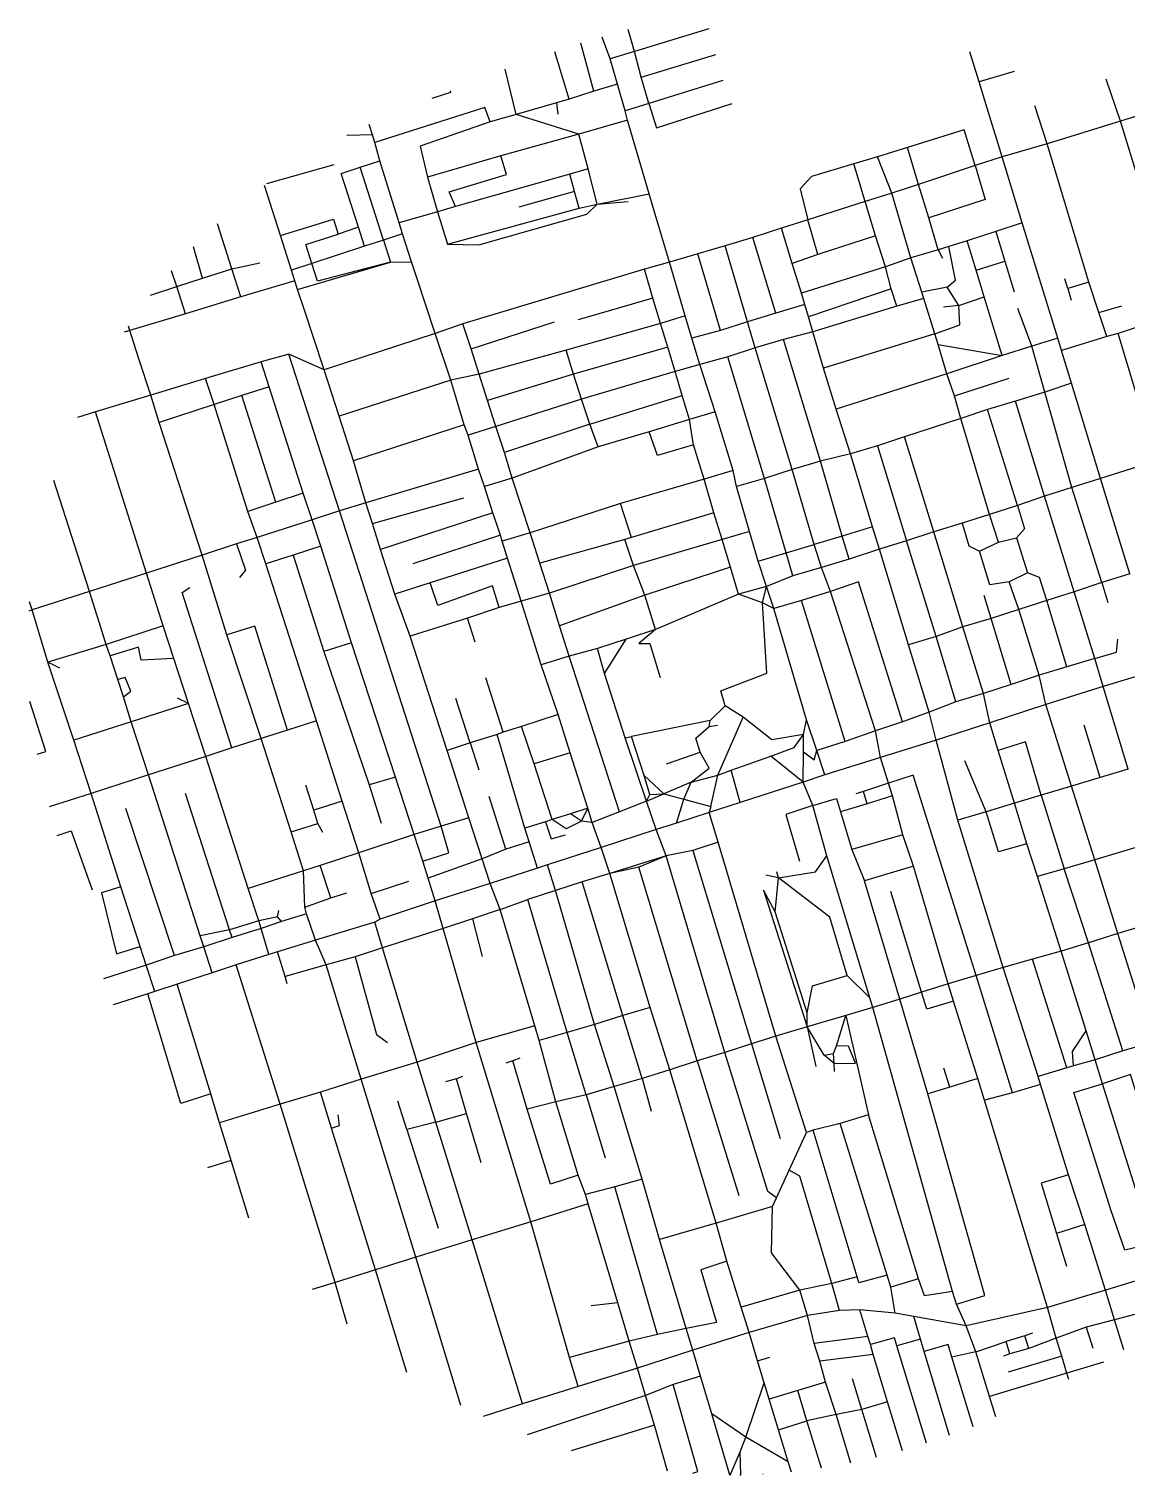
# Model space of a CAD drawing. Header units: metres. Extents: x 626139 to 628996, y 4834512 to 4837015.
# Drawn here: x 626139 to 628038, y 4834512 to 4837015 of the extents above; entities that cross this region are included whole.
import ezdxf

# ---------------------------------------------------------------- set-up
doc = ezdxf.new("R2010")
doc.units = ezdxf.units.M

msp = doc.modelspace()

# ---------------------------------------------------------------- linework, layer by layer
at = {"layer": 'ROADS'}
for points in [[(627145.2, 4836963.5), (627131.6, 4837000.9)], [(627187.4, 4836975.7), (627176.7, 4837014)], [(627316, 4837015), (627187.4, 4836975.7)], [(627074.5, 4836893.6), (627049.6, 4836975.2)], [(627117.2, 4836907), (627094.5, 4836990.1)], [(627187.4, 4836975.7), (627145.2, 4836963.5)], [(627199.3, 4836931.3), (627187.4, 4836975.7)], [(627199.3, 4836931.3), (627328.1, 4836970.7)], [(627784.3, 4836923.2), (627767.8, 4836975.4)], [(626982.8, 4836866.9), (626963.8, 4836945.5)], [(627157.9, 4836919.1), (627145.2, 4836963.5)], [(627157.9, 4836919.1), (627117.2, 4836907)], [(627171.5, 4836873.1), (627157.9, 4836919.1)], [(627212.3, 4836885.7), (627199.3, 4836931.3)], [(627340.3, 4836925.9), (627212.3, 4836885.7)], [(627844.5, 4836941.5), (627784.3, 4836923.2)], [(627798, 4836877.6), (627784.3, 4836923.2)], [(628028.9, 4836855.5), (628003.9, 4836928.1)], [(626868.5, 4836907.9), (626868.9, 4836904.7), (626836.6, 4836894.7)], [(627074.5, 4836893.6), (627052.7, 4836887.3)], [(627117.2, 4836907), (627074.5, 4836893.6)], [(626937.7, 4836853.9), (626928.6, 4836879), (626738.1, 4836818.3)], [(626982.8, 4836866.9), (626937.7, 4836853.9)], [(627052.7, 4836887.3), (626982.8, 4836866.9)], [(627090.9, 4836833), (626982.8, 4836866.9)], [(627052.7, 4836887.3), (627054.8, 4836867.3)], [(627212.3, 4836885.7), (627171.5, 4836873.1)], [(627175.6, 4836856.9), (627171.5, 4836873.1)], [(627212.3, 4836885.7), (627225.4, 4836843.7), (627356.8, 4836885.9)], [(627824, 4836793.7), (627798, 4836877.6)], [(627901.6, 4836815.9), (627880.3, 4836881.7)], [(628134.6, 4836888.3), (628028.9, 4836855.5)], [(626733.7, 4836831.8), (626728.2, 4836849.6)], [(626937.7, 4836853.9), (626816.4, 4836812.3), (626829.2, 4836758.1)], [(627175.6, 4836856.9), (627090.9, 4836833)], [(627212.8, 4836729.3), (627175.6, 4836856.9)], [(628028.9, 4836855.5), (627901.6, 4836815.9)], [(628119.7, 4836558.3), (628028.9, 4836855.5)], [(626733.7, 4836831.8), (626689.8, 4836830.3)], [(626738.1, 4836818.3), (626733.7, 4836831.8)], [(626746.5, 4836786.8), (626738.1, 4836818.3)], [(627090.9, 4836833), (626956.3, 4836795.6)], [(627107.3, 4836772.7), (627090.9, 4836833)], [(627777.3, 4836778.4), (627758, 4836840.5), (627659.8, 4836809.9)], [(626956.3, 4836795.6), (626829.2, 4836758.1)], [(626877.6, 4836707.4), (626866.5, 4836733.2), (626966.2, 4836762.8), (626956.3, 4836795.6)], [(627608.1, 4836793.8), (627566.9, 4836781.2)], [(627659.8, 4836809.9), (627608.1, 4836793.8)], [(627633.1, 4836730.7), (627608.1, 4836793.8)], [(627679.3, 4836745.8), (627659.8, 4836809.9)], [(627824, 4836793.7), (627777.3, 4836778.4)], [(627901.6, 4836815.9), (627824, 4836793.7)], [(627858.8, 4836679.5), (627824, 4836793.7)], [(627973.9, 4836576.7), (627901.6, 4836815.9)], [(626667.1, 4836779.7), (626550.5, 4836746.6)], [(626709.7, 4836671.6), (626679.8, 4836764.8), (626712.7, 4836775.6)], [(626712.7, 4836775.6), (626746.5, 4836786.8)], [(626752.8, 4836649.6), (626712.7, 4836775.6)], [(626779.9, 4836679.3), (626746.5, 4836786.8)], [(627107.3, 4836772.7), (627075.5, 4836763.5)], [(627123, 4836711.4), (627107.3, 4836772.7)], [(627566.9, 4836781.2), (627493.6, 4836759.6), (627474, 4836738.3), (627487.5, 4836684.8)], [(627587, 4836716), (627566.9, 4836781.2)], [(627777.3, 4836778.4), (627679.3, 4836745.8)], [(627777.3, 4836778.4), (627794.6, 4836719.7), (627697, 4836687.7)], [(626574.9, 4836657.3), (626546.9, 4836743.8)], [(626829.2, 4836758.1), (626846.3, 4836698.4)], [(627075.5, 4836763.5), (626877.6, 4836707.4)], [(627083.7, 4836733.6), (627075.5, 4836763.5)], [(627679.3, 4836745.8), (627633.1, 4836730.7)], [(627697, 4836687.7), (627679.3, 4836745.8)], [(627083.7, 4836733.6), (626987.2, 4836706.6)], [(627091.9, 4836705), (627083.7, 4836733.6)], [(627123, 4836711.4), (627212.8, 4836729.3)], [(627221.4, 4836700.2), (627212.8, 4836729.3)], [(627633.1, 4836730.7), (627587, 4836716)], [(627665.9, 4836618.6), (627633.1, 4836730.7)], [(626846.3, 4836698.4), (626779.9, 4836679.3)], [(626877.6, 4836707.4), (626846.3, 4836698.4)], [(626846.3, 4836698.4), (626863.8, 4836642.3)], [(626863.8, 4836642.3), (626918, 4836641.2), (627104.9, 4836694.2), (627123, 4836711.4)], [(626863.8, 4836642.3), (627091.9, 4836705)], [(627091.9, 4836705), (627123, 4836711.4)], [(627123, 4836711.4), (627176.3, 4836716.2)], [(627248.2, 4836611.1), (627221.4, 4836700.2)], [(627587, 4836716), (627487.5, 4836684.8)], [(627604.8, 4836657), (627587, 4836716)], [(626490.7, 4836599.7), (626465.7, 4836677.4)], [(626574.9, 4836657.3), (626666.3, 4836685.9), (626674.3, 4836660)], [(626709.7, 4836671.6), (626674.3, 4836660)], [(626720.2, 4836638.9), (626709.7, 4836671.6)], [(626786, 4836660.4), (626779.9, 4836679.3)], [(627441.9, 4836670), (627392.5, 4836654.2)], [(627487.5, 4836684.8), (627441.9, 4836670)], [(627460.6, 4836608.9), (627441.9, 4836670)], [(627505, 4836624.4), (627487.5, 4836684.8)], [(627713, 4836632.7), (627697, 4836687.7)], [(627858.8, 4836679.5), (627813.1, 4836664.6)], [(627920.1, 4836479.7), (627858.8, 4836679.5)], [(626593.5, 4836597.4), (626574.9, 4836657.3)], [(626629.2, 4836609.1), (626618.3, 4836641.8), (626674.3, 4836660)], [(626752.8, 4836649.6), (626720.2, 4836638.9)], [(626786, 4836660.4), (626752.8, 4836649.6)], [(626752.8, 4836649.6), (626764.9, 4836611)], [(626801.6, 4836611.9), (626786, 4836660.4)], [(627392.5, 4836654.2), (627344.5, 4836639.6)], [(627432.4, 4836522.9), (627392.5, 4836654.2)], [(627604.8, 4836657), (627505, 4836624.4)], [(627621.7, 4836602.9), (627604.8, 4836657)], [(627763.5, 4836648.2), (627731.7, 4836638.6)], [(627813.1, 4836664.6), (627763.5, 4836648.2)], [(627779.1, 4836597.3), (627763.5, 4836648.2)], [(627813.1, 4836664.6), (627828.8, 4836612.9)], [(626439.5, 4836583.5), (626424.1, 4836638)], [(626720.2, 4836638.9), (626629.2, 4836609.1)], [(627297, 4836625.4), (627248.2, 4836611.1)], [(627344.5, 4836639.6), (627297, 4836625.4)], [(627336.4, 4836493.2), (627297, 4836625.4)], [(627383, 4836507.8), (627344.5, 4836639.6)], [(627505, 4836624.4), (627460.6, 4836608.9)], [(627665.9, 4836618.6), (627621.7, 4836602.9)], [(627713, 4836632.7), (627665.9, 4836618.6)], [(627684.9, 4836559.3), (627665.9, 4836618.6)], [(627731.7, 4836638.6), (627713, 4836632.7)], [(627713, 4836632.7), (627720.7, 4836617.9)], [(627728.9, 4836568.2), (627743.4, 4836579.9), (627731.7, 4836638.6)], [(626395, 4836568.9), (626386.2, 4836596.4)], [(626439.5, 4836583.5), (626490.7, 4836599.7)], [(626490.7, 4836599.7), (626539, 4836609.8)], [(626506, 4836551.1), (626490.7, 4836599.7)], [(626629.2, 4836609.1), (626593.5, 4836597.4)], [(626599.5, 4836579), (626593.5, 4836597.4)], [(626604.4, 4836564.2), (626764.9, 4836611)], [(626764.9, 4836611), (626639, 4836578.3), (626629.2, 4836609.1)], [(626764.9, 4836611), (626801.6, 4836611.9)], [(626810.7, 4836583.9), (626801.6, 4836611.9)], [(627204.8, 4836599.3), (626890.6, 4836504.7)], [(627248.2, 4836611.1), (627204.8, 4836599.3)], [(627219.5, 4836548.7), (627204.8, 4836599.3)], [(627275.3, 4836518.6), (627248.2, 4836611.1)], [(627476.5, 4836557.8), (627460.6, 4836608.9)], [(627621.7, 4836602.9), (627476.5, 4836557.8)], [(627632, 4836565.2), (627621.7, 4836602.9)], [(627779.1, 4836597.3), (627828.8, 4836612.9)], [(627793, 4836551.4), (627779.1, 4836597.3)], [(627828.8, 4836612.9), (627844.4, 4836560.1)], [(626349.5, 4836554), (626395, 4836568.9)], [(626395, 4836568.9), (626439.5, 4836583.5)], [(626410.2, 4836521.6), (626395, 4836568.9)], [(626599.5, 4836579), (626506, 4836551.1)], [(626604.4, 4836564.2), (626599.5, 4836579)], [(626842.5, 4836488), (626810.7, 4836583.9)], [(627728.9, 4836568.2), (627684.9, 4836559.3)], [(627748.9, 4836536), (627728.9, 4836568.2)], [(627937.5, 4836565.6), (627932.3, 4836582.2)], [(627973.9, 4836576.7), (627937.5, 4836565.6)], [(627991.1, 4836524), (627973.9, 4836576.7)], [(626506, 4836551.1), (626410.2, 4836521.6)], [(626616.3, 4836528), (626604.4, 4836564.2)], [(627219.5, 4836548.7), (627089.7, 4836511.2)], [(627232.7, 4836505.2), (627219.5, 4836548.7)], [(627482.3, 4836538.2), (627476.5, 4836557.8)], [(627632, 4836565.2), (627488.6, 4836516.8)], [(627641.4, 4836535), (627632, 4836565.2)], [(627688.5, 4836548.2), (627641.4, 4836535)], [(627688.5, 4836548.2), (627684.9, 4836559.3)], [(627707.4, 4836487.3), (627688.5, 4836548.2)], [(627748.9, 4836536), (627793, 4836551.4)], [(627824.2, 4836449.4), (627793, 4836551.4)], [(627937.5, 4836565.6), (627943.5, 4836545.7)], [(626410.2, 4836521.6), (626314.1, 4836493.1)], [(626650.5, 4836424.6), (626616.3, 4836528)], [(627275.3, 4836518.6), (627232.7, 4836505.2)], [(627287, 4836479.6), (627275.3, 4836518.6)], [(627432.4, 4836522.9), (627383, 4836507.8)], [(627482.3, 4836538.2), (627432.4, 4836522.9)], [(627488.6, 4836516.8), (627482.3, 4836538.2)], [(627496.4, 4836490.6), (627488.6, 4836516.8)], [(627641.4, 4836535), (627496.4, 4836490.6)], [(627707.4, 4836487.3), (627750.6, 4836502.9), (627748.9, 4836536)], [(627748.9, 4836536), (627722.4, 4836533.2)], [(627875, 4836465.7), (627850.9, 4836531.2)], [(627991.1, 4836524), (628031.2, 4836535.7)], [(628005.1, 4836482.3), (627991.1, 4836524)], [(628130.7, 4836522.8), (628024.7, 4836487.7)], [(626314.1, 4836493.1), (626304.1, 4836490.1)], [(626314.1, 4836493.1), (626311.6, 4836500.7)], [(626329.1, 4836445.6), (626314.1, 4836493.1)], [(626890.6, 4836504.7), (626842.5, 4836488)], [(626905, 4836461.3), (626890.6, 4836504.7)], [(626905, 4836461.3), (627049.2, 4836508)], [(627232.7, 4836505.2), (627069.1, 4836458.7)], [(627245, 4836464), (627232.7, 4836505.2)], [(627336.4, 4836493.2), (627287, 4836479.6)], [(627383, 4836507.8), (627336.4, 4836493.2)], [(627396.1, 4836462.8), (627383, 4836507.8)], [(626842.5, 4836488), (626650.5, 4836424.6)], [(626869.6, 4836406.9), (626842.5, 4836488)], [(627300.6, 4836434.3), (627287, 4836479.6)], [(627445.5, 4836477.6), (627396.1, 4836462.8)], [(627496.4, 4836490.6), (627445.5, 4836477.6)], [(627509.6, 4836267), (627445.5, 4836477.6)], [(627514.9, 4836427.6), (627496.4, 4836490.6)], [(627707.4, 4836487.3), (627514.9, 4836427.6)], [(627713, 4836468.6), (627707.4, 4836487.3)], [(627728.3, 4836417.9), (627713, 4836468.6)], [(627713, 4836468.6), (627824.2, 4836449.4)], [(627920.1, 4836479.7), (627875, 4836465.7)], [(627926.8, 4836458.1), (627920.1, 4836479.7)], [(628005.1, 4836482.3), (627926.8, 4836458.1)], [(628024.7, 4836487.7), (628005.1, 4836482.3)], [(628091.3, 4836267.5), (628024.7, 4836487.7)], [(626350, 4836380.8), (626329.1, 4836445.6)], [(626589.1, 4836451.8), (626541.3, 4836438.7)], [(626676.6, 4836180.9), (626589.1, 4836451.8)], [(626650.5, 4836424.6), (626589.1, 4836451.8)], [(626918.8, 4836417.2), (626905, 4836461.3)], [(627069.1, 4836458.7), (626918.8, 4836417.2)], [(627081.8, 4836417.1), (627069.1, 4836458.7)], [(627245, 4836464), (627081.8, 4836417.1)], [(627257.8, 4836421.8), (627245, 4836464)], [(627349.1, 4836447.3), (627300.6, 4836434.3)], [(627396.1, 4836462.8), (627349.1, 4836447.3)], [(627412.6, 4836236.9), (627349.1, 4836447.3)], [(627460.3, 4836252.4), (627396.1, 4836462.8)], [(627824.2, 4836449.4), (627728.3, 4836417.9)], [(627875, 4836465.7), (627824.2, 4836449.4)], [(627897.8, 4836386.4), (627875, 4836465.7)], [(627943.9, 4836401.8), (627926.8, 4836458.1)], [(626541.3, 4836438.7), (626444.9, 4836410.1)], [(626555.2, 4836395.6), (626541.3, 4836438.7)], [(626676.1, 4836344.4), (626650.5, 4836424.6)], [(626918.8, 4836417.2), (626869.6, 4836406.9)], [(626933.1, 4836371.6), (626918.8, 4836417.2)], [(627081.8, 4836417.1), (626933.1, 4836371.6)], [(627096, 4836373.8), (627081.8, 4836417.1)], [(627257.8, 4836421.8), (627096, 4836373.8)], [(627300.6, 4836434.3), (627257.8, 4836421.8)], [(627270.1, 4836380.6), (627257.8, 4836421.8)], [(627327.4, 4836352), (627300.6, 4836434.3)], [(627536.7, 4836356.7), (627514.9, 4836427.6)], [(627728.3, 4836417.9), (627536.7, 4836356.7)], [(627741.3, 4836379.8), (627728.3, 4836417.9)], [(626444.9, 4836410.1), (626350, 4836380.8)], [(626460.1, 4836365.1), (626444.9, 4836410.1)], [(626555.2, 4836395.6), (626507.9, 4836380.4)], [(626613.9, 4836211.1), (626555.2, 4836395.6)], [(626869.6, 4836406.9), (626676.1, 4836344.4)], [(626892.6, 4836329.8), (626869.6, 4836406.9)], [(627741.3, 4836379.8), (627836.2, 4836410.7)], [(627943.9, 4836401.8), (627897.8, 4836386.4)], [(627993.9, 4836236.6), (627943.9, 4836401.8)], [(626350, 4836380.8), (626254.4, 4836351.9)], [(626364.8, 4836333.7), (626350, 4836380.8)], [(626507.9, 4836380.4), (626460.1, 4836365.1)], [(626566.6, 4836195.6), (626507.9, 4836380.4)], [(626947.5, 4836326.8), (626933.1, 4836371.6)], [(627096, 4836373.8), (626947.5, 4836326.8)], [(627110.1, 4836330.6), (627096, 4836373.8)], [(627110.1, 4836330.6), (627270.1, 4836380.6)], [(627282.9, 4836338.9), (627270.1, 4836380.6)], [(627752.6, 4836340.7), (627741.3, 4836379.8)], [(627846.9, 4836370.7), (627798.6, 4836356.2)], [(627897.8, 4836386.4), (627846.9, 4836370.7)], [(627897.1, 4836205.9), (627846.9, 4836370.7)], [(627944.4, 4836220.9), (627897.8, 4836386.4)], [(626254.4, 4836351.9), (626223.6, 4836342.6)], [(626342.7, 4836073), (626254.4, 4836351.9)], [(626460.1, 4836365.1), (626364.8, 4836333.7)], [(626518.4, 4836179.7), (626460.1, 4836365.1)], [(626701.1, 4836267.4), (626676.1, 4836344.4)], [(627327.4, 4836352), (627282.9, 4836338.9)], [(627358.3, 4836250.5), (627327.4, 4836352)], [(627561.4, 4836279.2), (627536.7, 4836356.7)], [(627798.6, 4836356.2), (627752.6, 4836340.7)], [(627850.6, 4836190.2), (627798.6, 4836356.2)], [(626438.9, 4836104), (626364.8, 4836333.7)], [(626892.6, 4836329.8), (626701.1, 4836267.4)], [(626899.8, 4836312), (626892.6, 4836329.8)], [(626947.5, 4836326.8), (626899.8, 4836312)], [(626962.4, 4836281.6), (626947.5, 4836326.8)], [(627110.1, 4836330.6), (626962.4, 4836281.6)], [(627124.4, 4836291.3), (627110.1, 4836330.6)], [(627212.8, 4836317.5), (627124.4, 4836291.3)], [(627282.9, 4836338.9), (627212.8, 4836317.5)], [(627289.7, 4836295), (627227.2, 4836276.4), (627212.8, 4836317.5)], [(627289.7, 4836295), (627282.9, 4836338.9)], [(627752.6, 4836340.7), (627654.6, 4836308.6)], [(627801.8, 4836174.6), (627752.6, 4836340.7)], [(626917.3, 4836253.1), (626899.8, 4836312)], [(627124.4, 4836291.3), (626976, 4836237.1)], [(627308, 4836235.7), (627289.7, 4836295)], [(627608, 4836293.5), (627561.4, 4836279.2)], [(627654.6, 4836308.6), (627608, 4836293.5)], [(627608, 4836293.5), (627658.3, 4836128.6)], [(627705.8, 4836144.3), (627654.6, 4836308.6)], [(626722.7, 4836194.7), (626701.1, 4836267.4)], [(626976, 4836237.1), (626962.4, 4836281.6)], [(627509.6, 4836267), (627460.3, 4836252.4)], [(627561.4, 4836279.2), (627509.6, 4836267)], [(627547.2, 4836137), (627509.6, 4836267)], [(627599.4, 4836153.1), (627561.4, 4836279.2)], [(628091.3, 4836267.5), (627993.9, 4836236.6)], [(626917.3, 4836253.1), (626722.7, 4836194.7)], [(626927.8, 4836223), (626917.3, 4836253.1)], [(627358.3, 4836250.5), (627308, 4836235.7)], [(627364.3, 4836223), (627358.3, 4836250.5)], [(627460.3, 4836252.4), (627412.6, 4836236.9)], [(627498.6, 4836122.5), (627460.3, 4836252.4)], [(626243.9, 4836040.9), (626182.1, 4836233)], [(626976, 4836237.1), (626927.8, 4836223)], [(626942, 4836177.3), (626927.8, 4836223)], [(627007, 4836142.7), (626976, 4836237.1)], [(627308, 4836235.7), (627163.2, 4836193.2)], [(627324.6, 4836177.4), (627308, 4836235.7)], [(627412.6, 4836236.9), (627364.3, 4836223)], [(627386.7, 4836144.8), (627364.3, 4836223)], [(627450.1, 4836108.1), (627412.6, 4836236.9)], [(627944.4, 4836220.9), (627897.1, 4836205.9)], [(627993.9, 4836236.6), (627944.4, 4836220.9)], [(627996.6, 4836056.5), (627944.4, 4836220.9)], [(628045.1, 4836071.7), (627993.9, 4836236.6)], [(626566.6, 4836195.6), (626518.4, 4836179.7)], [(626613.9, 4836211.1), (626566.6, 4836195.6)], [(626629.4, 4836165.4), (626613.9, 4836211.1)], [(626722.7, 4836194.7), (626676.6, 4836180.9)], [(626734, 4836158.7), (626722.7, 4836194.7)], [(626734, 4836158.7), (626892, 4836203.2)], [(627163.2, 4836193.2), (627007, 4836142.7)], [(627182.5, 4836134.8), (627163.2, 4836193.2)], [(627897.1, 4836205.9), (627850.6, 4836190.2)], [(627948.5, 4836040.8), (627897.1, 4836205.9)], [(626534.3, 4836134.8), (626518.4, 4836179.7)], [(626676.6, 4836180.9), (626629.4, 4836165.4)], [(626852.8, 4835634.9), (626676.6, 4836180.9)], [(626942, 4836177.3), (626748, 4836113.7)], [(626955.3, 4836138.5), (626942, 4836177.3)], [(627324.6, 4836177.4), (627182.5, 4836134.8)], [(627339.1, 4836131.2), (627324.6, 4836177.4)], [(627801.8, 4836174.6), (627754.4, 4836159.3)], [(627850.6, 4836190.2), (627801.8, 4836174.6)], [(627817.4, 4836126.4), (627801.8, 4836174.6)], [(627850.6, 4836190.2), (627862.8, 4836149.7), (627848.8, 4836134)], [(626629.4, 4836165.4), (626534.3, 4836134.8)], [(626644.3, 4836119.5), (626629.4, 4836165.4)], [(626748, 4836113.7), (626734, 4836158.7)], [(627007, 4836142.7), (626958.7, 4836128)], [(627023.7, 4836090.1), (627007, 4836142.7)], [(627386.7, 4836144.8), (627339.1, 4836131.2)], [(627401.7, 4836093.9), (627386.7, 4836144.8)], [(627599.4, 4836153.1), (627547.2, 4836137)], [(627611.5, 4836114.5), (627599.4, 4836153.1)], [(627705.8, 4836144.3), (627658.3, 4836128.6)], [(627754.4, 4836159.3), (627705.8, 4836144.3)], [(627755.6, 4835979.9), (627705.8, 4836144.3)], [(627754.4, 4836159.3), (627766.5, 4836120.4), (627784.4, 4836110.7)], [(626498.8, 4836123.8), (626438.9, 4836104)], [(626534.3, 4836134.8), (626498.8, 4836123.8)], [(626498.8, 4836123.8), (626513.9, 4836078), (626503.8, 4836065.5)], [(626549.1, 4836088.9), (626534.3, 4836134.8)], [(626644.3, 4836119.5), (626596.5, 4836104.2)], [(626697.5, 4835952.5), (626644.3, 4836119.5)], [(626955.3, 4836138.5), (626803.6, 4836088.8)], [(626958.7, 4836128), (626955.3, 4836138.5)], [(626967.9, 4836099.1), (626958.7, 4836128)], [(627170.7, 4836131.4), (627023.7, 4836090.1)], [(627182.5, 4836134.8), (627170.7, 4836131.4)], [(627185.5, 4836086), (627170.7, 4836131.4)], [(627339.1, 4836131.2), (627185.5, 4836086)], [(627353.7, 4836083.5), (627339.1, 4836131.2)], [(627450.1, 4836108.1), (627498.6, 4836122.5)], [(627547.2, 4836137), (627498.6, 4836122.5)], [(627510.9, 4836082.9), (627498.6, 4836122.5)], [(627559, 4836097.2), (627547.2, 4836137)], [(627658.3, 4836128.6), (627611.5, 4836114.5)], [(627709.4, 4835963.5), (627658.3, 4836128.6)], [(627784.4, 4836110.7), (627817.4, 4836126.4)], [(627817.4, 4836126.4), (627848.8, 4836134)], [(627848.8, 4836134), (627867.9, 4836073.7)], [(626438.9, 4836104), (626342.7, 4836073)], [(626481.6, 4835966), (626438.9, 4836104)], [(626596.5, 4836104.2), (626549.1, 4836088.9)], [(626596.5, 4836104.2), (626650, 4835937.3)], [(626772.8, 4836036.4), (626748, 4836113.7)], [(626967.9, 4836099.1), (626833.9, 4836056.3)], [(626991.4, 4836024.6), (626967.9, 4836099.1)], [(627401.7, 4836093.9), (627450.1, 4836108.1)], [(627416, 4836050), (627401.7, 4836093.9)], [(627461.8, 4836068.5), (627450.1, 4836108.1)], [(627559, 4836097.2), (627510.9, 4836082.9)], [(627611.5, 4836114.5), (627559, 4836097.2)], [(627661.8, 4835948.9), (627611.5, 4836114.5)], [(627836.2, 4836057.8), (627802.4, 4836052.6), (627784.4, 4836110.7)], [(626342.7, 4836073), (626243.9, 4836040.9)], [(626371.7, 4835981.5), (626342.7, 4836073)], [(626637, 4835817.3), (626549.1, 4836088.9)], [(627040.5, 4836038.1), (627023.7, 4836090.1)], [(627185.5, 4836086), (627040.5, 4836038.1)], [(627205.5, 4836034.5), (627185.5, 4836086)], [(627353.7, 4836083.5), (627205.5, 4836034.5)], [(627367.6, 4836036.7), (627353.7, 4836083.5)], [(627461.8, 4836068.5), (627416, 4836050)], [(627510.9, 4836082.9), (627461.8, 4836068.5)], [(627526.6, 4836041), (627510.9, 4836082.9)], [(627867.9, 4836073.7), (627836.2, 4836057.8)], [(627901, 4836025.7), (627888.6, 4836065.3), (627867.9, 4836073.7)], [(628045.1, 4836071.7), (627996.6, 4836056.5)], [(626243.9, 4836040.9), (626145, 4836009.1)], [(626273.2, 4835949.4), (626243.9, 4836040.9)], [(626490.7, 4835770.2), (626404.5, 4836039.4), (626417.5, 4836047.8)], [(626833.9, 4836056.3), (626772.8, 4836036.4)], [(626953.4, 4836013.7), (626941.8, 4836050.9), (626846.9, 4836017), (626833.9, 4836056.3)], [(627416, 4836050), (627367.6, 4836036.7)], [(627409.2, 4836021.6), (627416, 4836050)], [(627428.5, 4836011.5), (627416, 4836050)], [(627526.6, 4836041), (627476.7, 4836025.6)], [(627651.4, 4835815.3), (627575.3, 4836057.9), (627526.6, 4836041)], [(627604.7, 4835799.8), (627526.6, 4836041)], [(627852.8, 4836010), (627836.2, 4836057.8)], [(627948.5, 4836040.8), (627901, 4836025.7)], [(627996.6, 4836056.5), (627948.5, 4836040.8)], [(627984.3, 4835924.9), (627948.5, 4836040.8)], [(627996.6, 4836056.5), (628006.8, 4836022.1)], [(626145, 4836009.1), (626140.4, 4836023.5)], [(626799.3, 4835963.6), (626772.8, 4836036.4)], [(626991.4, 4836024.6), (626953.4, 4836013.7)], [(627040.5, 4836038.1), (626991.4, 4836024.6)], [(627026, 4835914.4), (626991.4, 4836024.6)], [(627057.5, 4835981.8), (627040.5, 4836038.1)], [(627205.5, 4836034.5), (627057.5, 4835981.8)], [(627224.1, 4835975.5), (627205.5, 4836034.5)], [(627367.6, 4836036.7), (627224.1, 4835975.5)], [(627344.3, 4835843.1), (627337, 4835869.2), (627416.8, 4835899.7), (627409.2, 4836021.6)], [(627409.2, 4836021.6), (627367.6, 4836036.7)], [(627428.5, 4836011.5), (627409.2, 4836021.6)], [(627476.7, 4836025.6), (627428.5, 4836011.5)], [(627552.4, 4835781.5), (627476.7, 4836025.6)], [(627804.6, 4835994.5), (627792.9, 4836034)], [(627901, 4836025.7), (627852.8, 4836010)], [(627936, 4835910.8), (627901, 4836025.7)], [(626145, 4836009.1), (626139.2, 4836007.3)], [(626172, 4835918.9), (626145, 4836009.1)], [(626898.5, 4835995), (626799.3, 4835963.6)], [(626953.4, 4836013.7), (626898.5, 4835995)], [(626911.7, 4835953.3), (626898.5, 4835995)], [(627485.1, 4835819.1), (627428.5, 4836011.5)], [(627804.6, 4835994.5), (627755.6, 4835979.9)], [(627852.8, 4836010), (627804.6, 4835994.5)], [(627839.6, 4835880.4), (627804.6, 4835994.5)], [(627888.1, 4835896), (627852.8, 4836010)], [(626371.7, 4835981.5), (626273.2, 4835949.4)], [(626390.1, 4835925), (626371.7, 4835981.5)], [(626587, 4835801.3), (626530.4, 4835981.3), (626481.6, 4835966)], [(626541, 4835786.4), (626481.6, 4835966)], [(627074.6, 4835929), (627057.5, 4835981.8)], [(627224.1, 4835975.5), (627173.3, 4835958.8)], [(627224.1, 4835975.5), (627194.8, 4835951.1), (627214.3, 4835951.3), (627231.8, 4835892.1)], [(627755.6, 4835979.9), (627709.4, 4835963.5)], [(627791.5, 4835864.7), (627755.6, 4835979.9)], [(626273.2, 4835949.4), (626172, 4835918.9)], [(626280, 4835930), (626273.2, 4835949.4)], [(626390.1, 4835925), (626333.8, 4835922), (626328.9, 4835944.5), (626280, 4835930)], [(626697.5, 4835952.5), (626650, 4835937.3)], [(626773.6, 4835719.7), (626697.5, 4835952.5)], [(626863.3, 4835765.8), (626799.3, 4835963.6)], [(627123.7, 4835942.6), (627074.6, 4835929)], [(627173.3, 4835958.8), (627123.7, 4835942.6)], [(627135.8, 4835899.2), (627123.7, 4835942.6)], [(627135.8, 4835899.2), (627173.3, 4835958.8)], [(627709.4, 4835963.5), (627661.8, 4835948.9)], [(627697.5, 4835832.5), (627661.8, 4835948.9)], [(627743.7, 4835850.2), (627709.4, 4835963.5)], [(627984.3, 4835924.9), (628021.7, 4835936.1), (628024.4, 4835958.4)], [(626217.2, 4835783.7), (626172, 4835918.9)], [(626192.9, 4835908.4), (626172, 4835918.9)], [(626293.4, 4835888.5), (626280, 4835930)], [(626415.4, 4835847.2), (626390.1, 4835925)], [(626650, 4835937.3), (626728.1, 4835706.3)], [(627074.6, 4835929), (627026, 4835914.4)], [(627161.8, 4835659.6), (627074.6, 4835929)], [(627984.3, 4835924.9), (627936, 4835910.8)], [(627998.6, 4835876.7), (627984.3, 4835924.9)], [(626302.9, 4835858.7), (626315.4, 4835868.3), (626306.1, 4835892.3), (626293.4, 4835888.5)], [(626960.2, 4835797.8), (626930.2, 4835891.4)], [(627055.3, 4835828), (627026, 4835914.4)], [(627171.4, 4835787.8), (627135.8, 4835899.2)], [(627888.1, 4835896), (627839.6, 4835880.4)], [(627936, 4835910.8), (627888.1, 4835896)], [(627899.5, 4835845.6), (627888.1, 4835896)], [(628096.1, 4835906), (627998.6, 4835876.7)], [(626302.9, 4835858.7), (626293.4, 4835888.5)], [(627839.6, 4835880.4), (627791.5, 4835864.7)], [(627998.6, 4835876.7), (627899.5, 4835845.6)], [(628042.1, 4835733.4), (627998.6, 4835876.7)], [(626153.3, 4835759.6), (626168.7, 4835764.4), (626141, 4835850.8)], [(626316.5, 4835815.3), (626302.9, 4835858.7)], [(626415.4, 4835847.2), (626316.5, 4835815.3)], [(626415.4, 4835847.2), (626396.6, 4835856.2)], [(626445.3, 4835755.4), (626415.4, 4835847.2)], [(626902.8, 4835779), (626878.1, 4835855.6)], [(627318.5, 4835817.8), (627344.3, 4835843.1)], [(627375.8, 4835823.8), (627344.3, 4835843.1)], [(627743.7, 4835850.2), (627697.5, 4835832.5)], [(627791.5, 4835864.7), (627743.7, 4835850.2)], [(627802.4, 4835813.7), (627791.5, 4835864.7)], [(627899.5, 4835845.6), (627802.4, 4835813.7)], [(627943.8, 4835704.1), (627899.5, 4835845.6)], [(626316.5, 4835815.3), (626217.2, 4835783.7)], [(626346.2, 4835723.7), (626316.5, 4835815.3)], [(626637, 4835817.3), (626587, 4835801.3)], [(626681.2, 4835678.1), (626637, 4835817.3)], [(627055.3, 4835828), (626992, 4835807.7)], [(627075.9, 4835762), (627055.3, 4835828)], [(627318.5, 4835817.8), (627182.4, 4835790.2)], [(627316.9, 4835807.6), (627318.5, 4835817.8)], [(627331.5, 4835723.2), (627375.8, 4835823.8)], [(627480.2, 4835793.8), (627425.5, 4835784.2), (627375.8, 4835823.8)], [(627480.2, 4835793.8), (627485.1, 4835819.1)], [(627503.3, 4835765.7), (627485.1, 4835819.1)], [(627651.4, 4835815.3), (627604.7, 4835799.8)], [(627697.5, 4835832.5), (627651.4, 4835815.3)], [(627709.4, 4835783.8), (627697.5, 4835832.5)], [(626587, 4835801.3), (626541, 4835786.4)], [(626949.5, 4835793.7), (626902.8, 4835779)], [(626960.2, 4835797.8), (626949.5, 4835793.7)], [(626997.5, 4835631.2), (626949.5, 4835793.7)], [(626992, 4835807.7), (626960.2, 4835797.8)], [(627014, 4835742.7), (626992, 4835807.7)], [(627301.4, 4835763), (627293.6, 4835787.1), (627316.9, 4835807.6)], [(627316.9, 4835807.6), (627331, 4835809.5)], [(627423.5, 4835756.3), (627463.7, 4835771.2), (627480.2, 4835793.8)], [(627480.3, 4835763.5), (627480.2, 4835793.8)], [(627604.7, 4835799.8), (627552.4, 4835781.5)], [(627613.2, 4835753.9), (627604.7, 4835799.8)], [(627802.4, 4835813.7), (627709.4, 4835783.8)], [(627816.9, 4835766.1), (627802.4, 4835813.7)], [(627993.8, 4835719.1), (627966.1, 4835809.9)], [(626246.9, 4835691.4), (626217.2, 4835783.7)], [(626490.7, 4835770.2), (626445.3, 4835755.4)], [(626541, 4835786.4), (626490.7, 4835770.2)], [(626593, 4835625.3), (626541, 4835786.4)], [(626902.8, 4835779), (626863.3, 4835765.8)], [(626900.7, 4835649.3), (626863.3, 4835765.8)], [(626902.8, 4835779), (626918, 4835732.4)], [(627171.4, 4835787.8), (627182.4, 4835790.2)], [(627208.4, 4835678.4), (627171.4, 4835787.8)], [(627204, 4835722.7), (627182.4, 4835790.2)], [(627480.3, 4835763.5), (627498.5, 4835749.7), (627503.3, 4835765.7)], [(627552.4, 4835781.5), (627503.3, 4835765.7)], [(627517.2, 4835723.5), (627503.3, 4835765.7)], [(627709.4, 4835783.8), (627613.2, 4835753.9)], [(627747.2, 4835645), (627709.4, 4835783.8)], [(627891.4, 4835688.5), (627864.4, 4835780.7), (627816.9, 4835766.1)], [(627845.5, 4835674.6), (627816.9, 4835766.1)], [(626445.3, 4835755.4), (626346.2, 4835723.7)], [(626518.7, 4835526.9), (626445.3, 4835755.4)], [(627075.9, 4835762), (627014, 4835742.7)], [(627044.8, 4835646.4), (627014, 4835742.7)], [(627106.5, 4835666), (627075.9, 4835762)], [(627242.8, 4835742.9), (627301.4, 4835763)], [(627285.5, 4835710.8), (627316.8, 4835735.4), (627301.4, 4835763)], [(627354.7, 4835732.1), (627423.5, 4835756.3)], [(627479.4, 4835710.9), (627423.5, 4835756.3)], [(627479.4, 4835710.9), (627480.3, 4835763.5)], [(627613.2, 4835753.9), (627517.2, 4835723.5)], [(627627, 4835709.6), (627613.2, 4835753.9)], [(627796.4, 4835659.7), (627759.4, 4835748.2)], [(626346.2, 4835723.7), (626246.9, 4835691.4)], [(626435.5, 4835445.1), (626346.2, 4835723.7)], [(626773.6, 4835719.7), (626728.1, 4835706.3)], [(626806.2, 4835620.3), (626773.6, 4835719.7)], [(627214.3, 4835689.8), (627204, 4835722.7)], [(627238.5, 4835690.9), (627204, 4835722.7)], [(627285.5, 4835710.8), (627331.5, 4835723.2)], [(627319.9, 4835669.1), (627331.5, 4835723.2)], [(627331.5, 4835723.2), (627354.7, 4835732.1)], [(627370.2, 4835675.6), (627354.7, 4835732.1)], [(627517.2, 4835723.5), (627479.4, 4835710.9)], [(627779.1, 4835376.3), (627670, 4835723), (627627, 4835709.6)], [(627993.8, 4835719.1), (627943.8, 4835704.1)], [(628042.1, 4835733.4), (627993.8, 4835719.1)], [(626246.9, 4835691.4), (626174.3, 4835668.2)], [(626298.5, 4835530.1), (626246.9, 4835691.4)], [(626486.4, 4835455.7), (626410.5, 4835691.5)], [(626632.5, 4835662.5), (626618.8, 4835705.6)], [(626728.1, 4835706.3), (626748.9, 4835640.3)], [(627208.4, 4835678.4), (627238.5, 4835690.9)], [(627214.3, 4835689.8), (627238.5, 4835690.9)], [(627285.5, 4835710.8), (627238.5, 4835690.9)], [(627238.5, 4835690.9), (627272.8, 4835681.8)], [(627272.8, 4835681.8), (627285.5, 4835710.8)], [(627479.4, 4835710.9), (627370.2, 4835675.6)], [(627496.4, 4835670.4), (627479.4, 4835710.9)], [(627583.7, 4835695), (627570.5, 4835690.9)], [(627627, 4835709.6), (627583.7, 4835695)], [(627590.3, 4835673.8), (627583.7, 4835695)], [(627633.8, 4835687.2), (627627, 4835709.6)], [(627943.8, 4835704.1), (627891.4, 4835688.5)], [(627984.1, 4835576.4), (627943.8, 4835704.1)], [(626391.5, 4835410.9), (626307.2, 4835665.6)], [(626681.2, 4835678.1), (626632.5, 4835662.5)], [(626710.5, 4835588.6), (626681.2, 4835678.1)], [(626965, 4835594.9), (626935.7, 4835686.1)], [(627106.5, 4835666), (627076.7, 4835656.4)], [(627095.9, 4835643.7), (627106.5, 4835666)], [(627114.5, 4835641.1), (627106.5, 4835666)], [(627208.4, 4835678.4), (627161.8, 4835659.6)], [(627208.4, 4835678.4), (627214.3, 4835689.8)], [(627225.1, 4835629.2), (627208.4, 4835678.4)], [(627260, 4835640.3), (627272.8, 4835681.8)], [(627272.8, 4835681.8), (627319.9, 4835669.1)], [(627370.2, 4835675.6), (627316.9, 4835658.4)], [(627319.9, 4835669.1), (627316.9, 4835658.4)], [(627496.4, 4835670.4), (627449.2, 4835654.9), (627473, 4835574)], [(627496.4, 4835670.4), (627536.9, 4835682.9), (627543.9, 4835659.6)], [(627520.4, 4835583.7), (627496.4, 4835670.4)], [(627590.3, 4835673.8), (627543.9, 4835659.6)], [(627633.8, 4835687.2), (627590.3, 4835673.8)], [(627652.2, 4835619.8), (627633.8, 4835687.2)], [(627845.5, 4835674.6), (627796.4, 4835659.7)], [(627891.4, 4835688.5), (627845.5, 4835674.6)], [(627866.7, 4835604.2), (627845.5, 4835674.6)], [(627891.4, 4835688.5), (627931.3, 4835560.8)], [(626639.2, 4835639.5), (626632.5, 4835662.5)], [(626900.7, 4835649.3), (626852.8, 4835634.9)], [(626923.8, 4835578.3), (626900.7, 4835649.3)], [(627033.7, 4835642.6), (626997.5, 4835631.2)], [(627044.8, 4835646.4), (627033.7, 4835642.6)], [(627033.7, 4835642.6), (627043.3, 4835613), (627068.2, 4835619.9)], [(627076.7, 4835656.4), (627044.8, 4835646.4)], [(627095.9, 4835643.7), (627069.1, 4835630.5), (627044.8, 4835646.4)], [(627095.9, 4835643.7), (627076.7, 4835656.4)], [(627114.5, 4835641.1), (627095.9, 4835643.7)], [(627161.8, 4835659.6), (627114.5, 4835641.1)], [(627129.6, 4835598.1), (627114.5, 4835641.1)], [(627260, 4835640.3), (627225.1, 4835629.2)], [(627316.9, 4835658.4), (627260, 4835640.3)], [(627332.2, 4835607.4), (627316.9, 4835658.4)], [(627543.9, 4835659.6), (627563.6, 4835594.2)], [(627796.4, 4835659.7), (627747.2, 4835645)], [(627825.9, 4835390.4), (627747.2, 4835645)], [(627866.7, 4835604.2), (627817.6, 4835590.6), (627796.4, 4835659.7)], [(626188.1, 4835618.9), (626212.5, 4835626.8), (626248.8, 4835524.6)], [(626593, 4835625.3), (626639.2, 4835639.5)], [(626614.6, 4835557.3), (626593, 4835625.3)], [(626648.1, 4835623.7), (626639.2, 4835639.5)], [(626806.2, 4835620.3), (626710.5, 4835588.6)], [(626852.8, 4835634.9), (626806.2, 4835620.3)], [(626821.1, 4835574.1), (626806.2, 4835620.3)], [(626821.1, 4835574.1), (626866.3, 4835588.6), (626852.8, 4835634.9)], [(627005.1, 4835607.5), (626997.5, 4835631.2)], [(627225.1, 4835629.2), (627129.6, 4835598.1)], [(627242.1, 4835583.7), (627225.1, 4835629.2)], [(627652.2, 4835619.8), (627563.6, 4835594.2)], [(627670.2, 4835565.9), (627652.2, 4835619.8)], [(626965, 4835594.9), (626923.8, 4835578.3)], [(627005.1, 4835607.5), (626965, 4835594.9)], [(627019.5, 4835562.3), (627005.1, 4835607.5)], [(627129.6, 4835598.1), (627036.9, 4835567.7)], [(627144.7, 4835552.7), (627129.6, 4835598.1)], [(627288.4, 4835592.8), (627242.1, 4835583.7)], [(627332.2, 4835607.4), (627288.4, 4835592.8)], [(627288.4, 4835592.8), (627389.8, 4835257.8)], [(627432.2, 4835271.5), (627332.2, 4835607.4)], [(627563.6, 4835594.2), (627585.6, 4835540.3)], [(627885.2, 4835547.5), (627866.7, 4835604.2)], [(628082.3, 4835606), (627984.1, 4835576.4)], [(626643.3, 4835566.9), (626614.6, 4835557.3)], [(626710.5, 4835588.6), (626643.3, 4835566.9)], [(626661.9, 4835510.7), (626643.3, 4835566.9)], [(626731.7, 4835518.2), (626710.5, 4835588.6)], [(626830.5, 4835544.8), (626821.1, 4835574.1)], [(626923.8, 4835578.3), (626830.5, 4835544.8)], [(626937.4, 4835535.9), (626923.8, 4835578.3)], [(627036.9, 4835567.7), (627019.5, 4835562.3)], [(627050.8, 4835523.6), (627036.9, 4835567.7)], [(627242.1, 4835583.7), (627144.7, 4835552.7)], [(627242.1, 4835583.7), (627194.8, 4835563.7)], [(627343.8, 4835242.8), (627242.1, 4835583.7)], [(627436.9, 4835545.4), (627500.7, 4835555.7), (627520.4, 4835583.7)], [(627594.9, 4835337.6), (627520.4, 4835583.7)], [(627670.2, 4835565.9), (627585.6, 4835540.3)], [(627730.5, 4835361.7), (627670.2, 4835565.9)], [(627984.1, 4835576.4), (627931.3, 4835560.8)], [(628023.9, 4835449.1), (627984.1, 4835576.4)], [(626614.6, 4835557.3), (626518.7, 4835526.9)], [(626616.9, 4835494.8), (626614.6, 4835557.3)], [(626731.7, 4835518.2), (626797, 4835539.9)], [(626842.7, 4835505.5), (626830.5, 4835544.8)], [(627019.5, 4835562.3), (626937.4, 4835535.9)], [(627144.7, 4835552.7), (627097, 4835538.5)], [(627194.8, 4835563.7), (627144.7, 4835552.7)], [(627214.4, 4835321.2), (627144.7, 4835552.7)], [(627296.2, 4835228.6), (627194.8, 4835563.7)], [(627436.9, 4835545.4), (627415.1, 4835550.2)], [(627430.7, 4835486.8), (627436.9, 4835545.4)], [(627436.9, 4835545.4), (627433.7, 4835555.9)], [(627555.8, 4835376.1), (627525.4, 4835477.5), (627436.9, 4835545.4)], [(627646.7, 4835335.1), (627585.6, 4835540.3)], [(627931.3, 4835560.8), (627885.2, 4835547.5)], [(627926, 4835418.4), (627885.2, 4835547.5)], [(627973.6, 4835433), (627931.3, 4835560.8)], [(626298.5, 4835530.1), (626264.7, 4835519.2), (626290.9, 4835414), (626331.8, 4835426.6)], [(626331.8, 4835426.6), (626298.5, 4835530.1)], [(626537, 4835470.9), (626518.7, 4835526.9)], [(626661.9, 4835510.7), (626689.8, 4835519.6)], [(626747.4, 4835474), (626731.7, 4835518.2)], [(626937.4, 4835535.9), (626842.7, 4835505.5)], [(626954.8, 4835490.6), (626937.4, 4835535.9)], [(627050.8, 4835523.6), (627002.6, 4835508.2)], [(627097, 4835538.5), (627050.8, 4835523.6)], [(627118.1, 4835291.8), (627050.8, 4835523.6)], [(627167.3, 4835307.1), (627097, 4835538.5)], [(627430.7, 4835486.8), (627410.9, 4835523.8), (627486.5, 4835287.5)], [(627684.4, 4835347.3), (627631.1, 4835521.9)], [(626616.9, 4835494.8), (626661.9, 4835510.7)], [(626619.7, 4835483.2), (626616.9, 4835494.8)], [(626842.7, 4835505.5), (626747.4, 4835474)], [(626856.2, 4835457.6), (626842.7, 4835505.5)], [(626954.8, 4835490.6), (626907.2, 4835474.2)], [(626954.8, 4835490.6), (627002.6, 4835508.2)], [(627014.9, 4835289.5), (626954.8, 4835490.6)], [(627071.2, 4835277.4), (627002.6, 4835508.2)], [(626537, 4835470.9), (626486.4, 4835455.7)], [(626569.5, 4835477.8), (626537, 4835470.9)], [(626541.1, 4835457.5), (626537, 4835470.9)], [(626576.2, 4835470), (626541.1, 4835457.5)], [(626569.5, 4835477.8), (626571.6, 4835489)], [(626576.2, 4835470), (626569.5, 4835477.8)], [(626619.7, 4835483.2), (626576.2, 4835470)], [(626635.3, 4835437.8), (626619.7, 4835483.2)], [(626737.9, 4835468.6), (626635.3, 4835437.8)], [(626747.4, 4835474), (626737.9, 4835468.6)], [(626751.2, 4835424.1), (626737.9, 4835468.6)], [(626907.2, 4835474.2), (626856.2, 4835457.6)], [(626907.2, 4835474.2), (626923.7, 4835409)], [(627486.5, 4835311.8), (627430.7, 4835486.8)], [(626486.4, 4835455.7), (626435.5, 4835445.1)], [(626441.9, 4835426.2), (626435.5, 4835445.1)], [(626491.1, 4835442.1), (626441.9, 4835426.2)], [(626491.1, 4835442.1), (626486.4, 4835455.7)], [(626541.1, 4835457.5), (626491.1, 4835442.1)], [(626554.8, 4835412.8), (626541.1, 4835457.5)], [(626856.2, 4835457.6), (626751.2, 4835424.1)], [(626913.6, 4835260.4), (626856.2, 4835457.6)], [(628023.9, 4835449.1), (627973.6, 4835433)], [(628074.5, 4835463.9), (628023.9, 4835449.1)], [(628083.3, 4835260.5), (628023.9, 4835449.1)], [(626342.2, 4835394.1), (626331.8, 4835426.6)], [(626441.9, 4835426.2), (626391.5, 4835410.9)], [(626456.5, 4835381), (626441.9, 4835426.2)], [(626569.5, 4835417.3), (626554.8, 4835412.8)], [(626635.3, 4835437.8), (626569.5, 4835417.3)], [(626582.6, 4835374.4), (626569.5, 4835417.3)], [(626653.5, 4835394.8), (626635.3, 4835437.8)], [(626751.2, 4835424.1), (626704, 4835408.4)], [(626811.3, 4835226.5), (626751.2, 4835424.1)], [(627926, 4835418.4), (627876.7, 4835404.8)], [(627973.6, 4835433), (627926, 4835418.4)], [(627969.3, 4835280.3), (627926, 4835418.4)], [(628032.9, 4835246.2), (627973.6, 4835433)], [(626342.2, 4835394.1), (626268.1, 4835370.3)], [(626391.5, 4835410.9), (626342.2, 4835394.1)], [(626357.1, 4835348.8), (626342.2, 4835394.1)], [(626497.8, 4835394.6), (626456.5, 4835381)], [(626554.8, 4835412.8), (626497.8, 4835394.6)], [(626574.3, 4835153.6), (626497.8, 4835394.6)], [(626653.5, 4835394.8), (626582.6, 4835374.4)], [(626704, 4835408.4), (626653.5, 4835394.8)], [(626714.2, 4835196.7), (626653.5, 4835394.8)], [(626704, 4835408.4), (626740.8, 4835274.1), (626760.1, 4835260.5)], [(627825.9, 4835390.4), (627779.1, 4835376.3)], [(627876.7, 4835404.8), (627825.9, 4835390.4)], [(627886, 4835201.6), (627825.9, 4835390.4)], [(627935.8, 4835216.3), (627876.7, 4835404.8)], [(626456.5, 4835381), (626395.9, 4835361.5)], [(626586, 4835361.8), (626582.6, 4835374.4)], [(627486.5, 4835311.8), (627495.7, 4835358.5), (627555.8, 4835376.1)], [(627594.9, 4835337.6), (627555.8, 4835376.1)], [(627779.1, 4835376.3), (627730.5, 4835361.7)], [(627842, 4835173.5), (627779.1, 4835376.3)], [(626345.1, 4835344.8), (626284.9, 4835325.5)], [(626357.1, 4835348.8), (626345.1, 4835344.8)], [(626454, 4835171.6), (626402.1, 4835155), (626345.1, 4835344.8)], [(626395.9, 4835361.5), (626357.1, 4835348.8)], [(626454, 4835171.6), (626395.9, 4835361.5)], [(627684.4, 4835347.3), (627646.7, 4835335.1)], [(627730.5, 4835361.7), (627684.4, 4835347.3)], [(627739.6, 4835331.8), (627693.5, 4835318.1), (627684.4, 4835347.3)], [(627739.6, 4835331.8), (627730.5, 4835361.7)], [(627214.4, 4835321.2), (627167.3, 4835307.1)], [(627248.4, 4835213.2), (627214.4, 4835321.2)], [(627599.9, 4835321.1), (627553.1, 4835307.2)], [(627599.9, 4835321.1), (627594.9, 4835337.6)], [(627646.7, 4835335.1), (627599.9, 4835321.1)], [(627738.2, 4834829.1), (627599.9, 4835321.1)], [(627695.4, 4835171.7), (627646.7, 4835335.1)], [(627782, 4835197.9), (627739.6, 4835331.8)], [(627014.9, 4835289.5), (626913.6, 4835260.4)], [(627022.5, 4835264.1), (627014.9, 4835289.5)], [(627118.1, 4835291.8), (627071.2, 4835277.4)], [(627167.3, 4835307.1), (627118.1, 4835291.8)], [(627152.2, 4835184.1), (627118.1, 4835291.8)], [(627200.5, 4835198), (627167.3, 4835307.1)], [(627486.5, 4835287.5), (627486.5, 4835311.8)], [(627553.1, 4835307.2), (627486.5, 4835287.5)], [(627537, 4835254.7), (627553.1, 4835307.2)], [(627553.1, 4835307.2), (627592.5, 4835135.2)], [(627071.2, 4835277.4), (627022.5, 4835264.1)], [(627104.1, 4835169.7), (627071.2, 4835277.4)], [(627432.2, 4835271.5), (627389.8, 4835257.8)], [(627486.5, 4835287.5), (627432.2, 4835271.5)], [(627485.2, 4835104.8), (627432.2, 4835271.5)], [(627486.5, 4835287.5), (627501.1, 4835218.8)], [(627515.6, 4835238.4), (627486.5, 4835287.5)], [(627947.6, 4835219.8), (627945.7, 4835244.9), (627969.3, 4835280.3)], [(627985, 4835230.5), (627969.3, 4835280.3)], [(626913.6, 4835260.4), (626811.3, 4835226.5)], [(627007.9, 4834949.9), (626913.6, 4835260.4)], [(627051.6, 4835157.8), (627022.5, 4835264.1)], [(627343.8, 4835242.8), (627296.2, 4835228.6)], [(627389.8, 4835257.8), (627343.8, 4835242.8)], [(627433.3, 4834991.4), (627418.5, 4835002.6), (627343.8, 4835242.8)], [(627389.8, 4835257.8), (627439.6, 4835094.4)], [(627515.6, 4835238.4), (627531.7, 4835241.2)], [(627531.7, 4835241.2), (627537, 4835254.7)], [(627533.3, 4835223.9), (627531.7, 4835241.2)], [(627533.3, 4835223.9), (627570, 4835224.4), (627558.2, 4835253.8), (627537, 4835254.7)], [(628032.9, 4835246.2), (627985, 4835230.5)], [(628083.3, 4835260.5), (628032.9, 4835246.2)], [(626811.3, 4835226.5), (626714.2, 4835196.7)], [(626843.8, 4835122.6), (626811.3, 4835226.5)], [(626977, 4835228.5), (626964.7, 4835224.8)], [(626989, 4835233), (626977, 4835228.5)], [(627001.6, 4835145.2), (626977, 4835228.5)], [(627296.2, 4835228.6), (627248.4, 4835213.2)], [(627296.2, 4835228.6), (627368, 4834995.7)], [(627533.3, 4835223.9), (627515.6, 4835238.4)], [(627533.9, 4835209.9), (627533.3, 4835223.9)], [(627733.1, 4835183.1), (627722.9, 4835216.2)], [(627935.8, 4835216.3), (627886, 4835201.6)], [(627947.6, 4835219.8), (627935.8, 4835216.3)], [(627985, 4835230.5), (627947.6, 4835219.8)], [(627997.6, 4835188.6), (627985, 4835230.5)], [(626714.2, 4835196.7), (626644, 4835174.6)], [(626808.9, 4834888.5), (626714.2, 4835196.7)], [(626879.2, 4835197.7), (626860.3, 4835192)], [(626889.9, 4835201.3), (626879.2, 4835197.7)], [(626896.7, 4835137.3), (626879.2, 4835197.7)], [(627200.5, 4835198), (627152.2, 4835184.1)], [(627248.4, 4835213.2), (627200.5, 4835198)], [(627200.5, 4835198), (627216.4, 4835141.7)], [(627328.8, 4834947.7), (627248.4, 4835213.2)], [(627782, 4835197.9), (627733.1, 4835183.1)], [(627793.1, 4835160.6), (627782, 4835197.9)], [(627890.1, 4835187.9), (627886, 4835201.6)], [(628085, 4834912.5), (628134.3, 4834923.6), (628046, 4835205.1), (627997.6, 4835188.6)], [(626469.4, 4835121.1), (626454, 4835171.6)], [(626644, 4835174.6), (626574.3, 4835153.6)], [(626662.8, 4835111.9), (626644, 4835174.6)], [(627104.1, 4835169.7), (627051.6, 4835157.8)], [(627152.2, 4835184.1), (627104.1, 4835169.7)], [(627104.1, 4835169.7), (627136.8, 4835060.9)], [(627200.6, 4835023.7), (627152.2, 4835184.1)], [(627733.1, 4835183.1), (627695.4, 4835171.7)], [(627744.7, 4834807.4), (627793.7, 4834822.4), (627695.4, 4835171.7)], [(627842, 4835173.5), (627793.1, 4835160.6)], [(627890.1, 4835187.9), (627842, 4835173.5)], [(627938.5, 4835031.4), (627890.1, 4835187.9)], [(628085, 4834912.5), (628036.1, 4834901.1), (628012.2, 4834970.5), (627948.2, 4835174.1), (627997.6, 4835188.6)], [(628085, 4834912.5), (627997.6, 4835188.6)], [(626574.3, 4835153.6), (626469.4, 4835121.1)], [(626669.5, 4834844.7), (626574.3, 4835153.6)], [(626793.2, 4835109.8), (626778.1, 4835158.7)], [(627051.6, 4835157.8), (627001.6, 4835145.2)], [(627089.9, 4835030.6), (627042, 4835015.4), (627001.6, 4835145.2)], [(627089.9, 4835030.6), (627051.6, 4835157.8)], [(627902.4, 4834801.4), (627793.1, 4835160.6)], [(626489.1, 4835055.9), (626469.4, 4835121.1)], [(626662.8, 4835111.9), (626677.1, 4835116.6), (626674.8, 4835135.4)], [(626843.8, 4835122.6), (626793.2, 4835109.8)], [(626843.8, 4835122.6), (626896.7, 4835137.3)], [(626906.4, 4834918.7), (626843.8, 4835122.6)], [(626922.2, 4835052.1), (626896.7, 4835137.3)], [(627543.7, 4835120), (627496.9, 4835108.8)], [(627592.5, 4835135.2), (627543.7, 4835120)], [(627624.6, 4834857.7), (627543.7, 4835120)], [(627679.2, 4834851.1), (627592.5, 4835135.2)], [(626739, 4834866.8), (626662.8, 4835111.9)], [(626793.2, 4835109.8), (626847.4, 4834938.9)], [(627455, 4835039.4), (627485.2, 4835104.8)], [(627496.9, 4835108.8), (627485.2, 4835104.8)], [(627573.1, 4834854.5), (627496.9, 4835108.8)], [(626489.1, 4835055.9), (626448.2, 4835043.4)], [(626520, 4834956), (626489.1, 4835055.9)], [(627433.3, 4834991.4), (627455, 4835039.4)], [(627529.1, 4834843.4), (627473.5, 4835029), (627455, 4835039.4)], [(627102.8, 4834997), (627089.9, 4835030.6)], [(627200.6, 4835023.7), (627153.3, 4835010.6)], [(627230.9, 4834919.5), (627200.6, 4835023.7)], [(627938.5, 4835031.4), (627891.3, 4835016.8), (627918.2, 4834929.9)], [(627966.9, 4834945.5), (627938.5, 4835031.4)], [(627153.3, 4835010.6), (627102.8, 4834997)], [(627107.4, 4834980.8), (627102.8, 4834997)], [(627227.4, 4834754.6), (627153.3, 4835010.6)], [(627426.4, 4834976.2), (627433.3, 4834991.4)], [(627107.4, 4834980.8), (627007.9, 4834949.9)], [(627158.6, 4834809.5), (627107.4, 4834980.8)], [(627426.4, 4834976.2), (627328.8, 4834947.7)], [(627473.5, 4834831.5), (627424.9, 4834896), (627426.4, 4834976.2)], [(627007.9, 4834949.9), (626906.4, 4834918.7)], [(627075.2, 4834715.3), (627007.9, 4834949.9)], [(627328.8, 4834947.7), (627230.9, 4834919.5)], [(627347.6, 4834881.6), (627328.8, 4834947.7)], [(627966.9, 4834945.5), (627918.2, 4834929.9)], [(628002.9, 4834831.5), (627966.9, 4834945.5)], [(626906.4, 4834918.7), (626808.9, 4834888.5)], [(626993.7, 4834634.6), (626906.4, 4834918.7)], [(627277.2, 4834765), (627230.9, 4834919.5)], [(627918.2, 4834929.9), (627935.4, 4834873.1)], [(626739, 4834866.8), (626669.5, 4834844.7)], [(626808.9, 4834888.5), (626739, 4834866.8)], [(626793.6, 4834689.1), (626739, 4834866.8)], [(626886.6, 4834632.1), (626808.9, 4834888.5)], [(627347.6, 4834881.6), (627302.1, 4834866.6), (627329.2, 4834775.5), (627277.2, 4834765)], [(627372.1, 4834802.3), (627347.6, 4834881.6)], [(626669.5, 4834844.7), (626629.5, 4834832.6)], [(626690.1, 4834772.6), (626669.5, 4834844.7)], [(627529.1, 4834843.4), (627473.5, 4834831.5)], [(627573.1, 4834854.5), (627529.1, 4834843.4)], [(627542.5, 4834796.6), (627529.1, 4834843.4)], [(627624.6, 4834857.7), (627575.6, 4834844.4), (627573.1, 4834854.5)], [(627631, 4834837.1), (627624.6, 4834857.7)], [(627679.2, 4834851.1), (627631, 4834837.1)], [(627738.2, 4834829.1), (627689.4, 4834821.7), (627679.2, 4834851.1)], [(628101.5, 4834861.4), (628002.9, 4834831.5)], [(627473.5, 4834831.5), (627372.1, 4834802.3)], [(627487.1, 4834787.6), (627473.5, 4834831.5)], [(627638.6, 4834791.7), (627631, 4834837.1)], [(627744.7, 4834807.4), (627738.2, 4834829.1)], [(628002.9, 4834831.5), (627902.4, 4834801.4)], [(628018.2, 4834780), (628002.9, 4834831.5)], [(627158.6, 4834809.5), (627112.7, 4834804.4)], [(627178.5, 4834743.1), (627158.6, 4834809.5)], [(627385.7, 4834758.1), (627372.1, 4834802.3)], [(627542.5, 4834796.6), (627487.1, 4834787.6)], [(627577.8, 4834797.8), (627542.5, 4834796.6)], [(627591.6, 4834751.6), (627577.8, 4834797.8)], [(627638.6, 4834791.7), (627577.8, 4834797.8)], [(627670.8, 4834786.3), (627638.6, 4834791.7)], [(627761.8, 4834769.9), (627744.7, 4834807.4)], [(627902.4, 4834801.4), (627761.8, 4834769.9)], [(627917.5, 4834748.5), (627902.4, 4834801.4)], [(628068.7, 4834793.8), (628018.2, 4834780)], [(627277.2, 4834765), (627227.4, 4834754.6)], [(627288.3, 4834728), (627277.2, 4834765)], [(627487.1, 4834787.6), (627385.7, 4834758.1)], [(627498.3, 4834739.1), (627487.1, 4834787.6)], [(627682.5, 4834746.9), (627670.8, 4834786.3)], [(627761.8, 4834769.9), (627670.8, 4834786.3)], [(627778.4, 4834724.8), (627761.8, 4834769.9)], [(627969.3, 4834767.5), (627917.5, 4834748.5)], [(628018.2, 4834780), (627969.3, 4834767.5)], [(627969.3, 4834767.5), (627980.7, 4834731.2)], [(628034.7, 4834728.1), (628018.2, 4834780)], [(627178.5, 4834743.1), (627075.2, 4834715.3)], [(627227.4, 4834754.6), (627178.5, 4834743.1)], [(627192.8, 4834696.4), (627178.5, 4834743.1)], [(627385.7, 4834758.1), (627288.3, 4834728)], [(627400.4, 4834709.5), (627385.7, 4834758.1)], [(627591.6, 4834751.6), (627498.3, 4834739.1)], [(627508.3, 4834708.5), (627498.3, 4834739.1)], [(627596.2, 4834737.3), (627591.6, 4834751.6)], [(627641.8, 4834735), (627637.3, 4834749.3), (627596.2, 4834737.3)], [(627682.5, 4834746.9), (627641.8, 4834735)], [(627688.8, 4834725.3), (627682.5, 4834746.9)], [(627778.4, 4834724.8), (627830.7, 4834743)], [(627863.1, 4834752.7), (627830.7, 4834743)], [(627837.4, 4834721.3), (627830.7, 4834743)], [(627876.7, 4834757), (627863.1, 4834752.7)], [(627870.2, 4834730.8), (627863.1, 4834752.7)], [(627917.5, 4834748.5), (627870.2, 4834730.8)], [(627927.1, 4834717.6), (627917.5, 4834748.5)], [(627090.1, 4834664.9), (627075.2, 4834715.3)], [(627288.3, 4834728), (627192.8, 4834696.4)], [(627301.7, 4834682.8), (627288.3, 4834728)], [(627400.4, 4834709.5), (627421.6, 4834715.8)], [(627600.9, 4834720.4), (627508.3, 4834708.5)], [(627600.9, 4834720.4), (627596.2, 4834737.3)], [(627625.5, 4834638.3), (627600.9, 4834720.4)], [(627693.2, 4834566.6), (627641.8, 4834735)], [(627736.8, 4834715.6), (627730.3, 4834737.3), (627688.8, 4834725.3)], [(627732.9, 4834580.1), (627688.8, 4834725.3)], [(627778.4, 4834724.8), (627736.8, 4834715.6)], [(627773.7, 4834594.8), (627736.8, 4834715.6)], [(627802.2, 4834647.8), (627778.4, 4834724.8)], [(627837.4, 4834721.3), (627826.3, 4834717.6)], [(627927.1, 4834717.6), (627834.5, 4834689.9)], [(627870.2, 4834730.8), (627837.4, 4834721.3)], [(627936, 4834687.7), (627927.1, 4834717.6)], [(627192.8, 4834696.4), (627090.1, 4834664.9)], [(627206.7, 4834649.3), (627192.8, 4834696.4)], [(627412.1, 4834671), (627400.4, 4834709.5)], [(627518.1, 4834672.2), (627508.3, 4834708.5)], [(627999.6, 4834707.2), (627936, 4834687.7)], [(627090.1, 4834664.9), (626993.7, 4834634.6)], [(627254.5, 4834668.3), (627206.7, 4834649.3)], [(627301.7, 4834682.8), (627254.5, 4834668.3)], [(627288.6, 4834515), (627297, 4834517.7), (627254.5, 4834668.3)], [(627321.3, 4834617.4), (627301.7, 4834682.8)], [(627380, 4834577), (627412.1, 4834671)], [(627420.6, 4834642.9), (627412.1, 4834671)], [(627518.1, 4834672.2), (627470, 4834657.8)], [(627536.3, 4834616.1), (627518.1, 4834672.2)], [(627580.8, 4834625.2), (627565, 4834678)], [(627936, 4834687.7), (627802.2, 4834647.8)], [(627939.6, 4834676.7), (627936, 4834687.7)], [(627206.7, 4834649.3), (627001.9, 4834581.1)], [(627221.9, 4834597.9), (627206.7, 4834649.3)], [(627470, 4834657.8), (627420.6, 4834642.9)], [(627436.6, 4834590), (627420.6, 4834642.9)], [(627486, 4834605.6), (627470, 4834657.8)], [(627813.1, 4834612.2), (627802.2, 4834647.8)], [(626993.7, 4834634.6), (626925.4, 4834613.1)], [(627380, 4834577), (627321.3, 4834617.4)], [(627352.7, 4834511.5), (627321.3, 4834617.4)], [(627536.3, 4834616.1), (627486, 4834605.6)], [(627580.8, 4834625.2), (627536.3, 4834616.1)], [(627561.8, 4834532.1), (627536.3, 4834616.1)], [(627625.5, 4834638.3), (627580.8, 4834625.2)], [(627606.3, 4834542.2), (627580.8, 4834625.2)], [(627651.3, 4834553.7), (627625.5, 4834638.3)], [(627221.9, 4834597.9), (627077.9, 4834553.4)], [(627244.6, 4834518.3), (627221.9, 4834597.9)], [(627436.6, 4834590), (627486, 4834605.6)], [(627453.5, 4834534.3), (627436.6, 4834590)], [(627511.2, 4834523.2), (627486, 4834605.6)], [(627370.3, 4834551.9), (627380, 4834577)], [(627453.5, 4834534.3), (627380, 4834577)], [(627353.1, 4834511.5), (627370.3, 4834551.9)], [(627369.8, 4834512), (627371.7, 4834512.2), (627370.3, 4834551.9)], [(627459.1, 4834516.5), (627453.5, 4834534.3)], [(627410.4, 4834513.3), (627410.4, 4834513.4)]]:
    msp.add_lwpolyline(points, dxfattribs=at)

doc.saveas('drawing.dxf')
